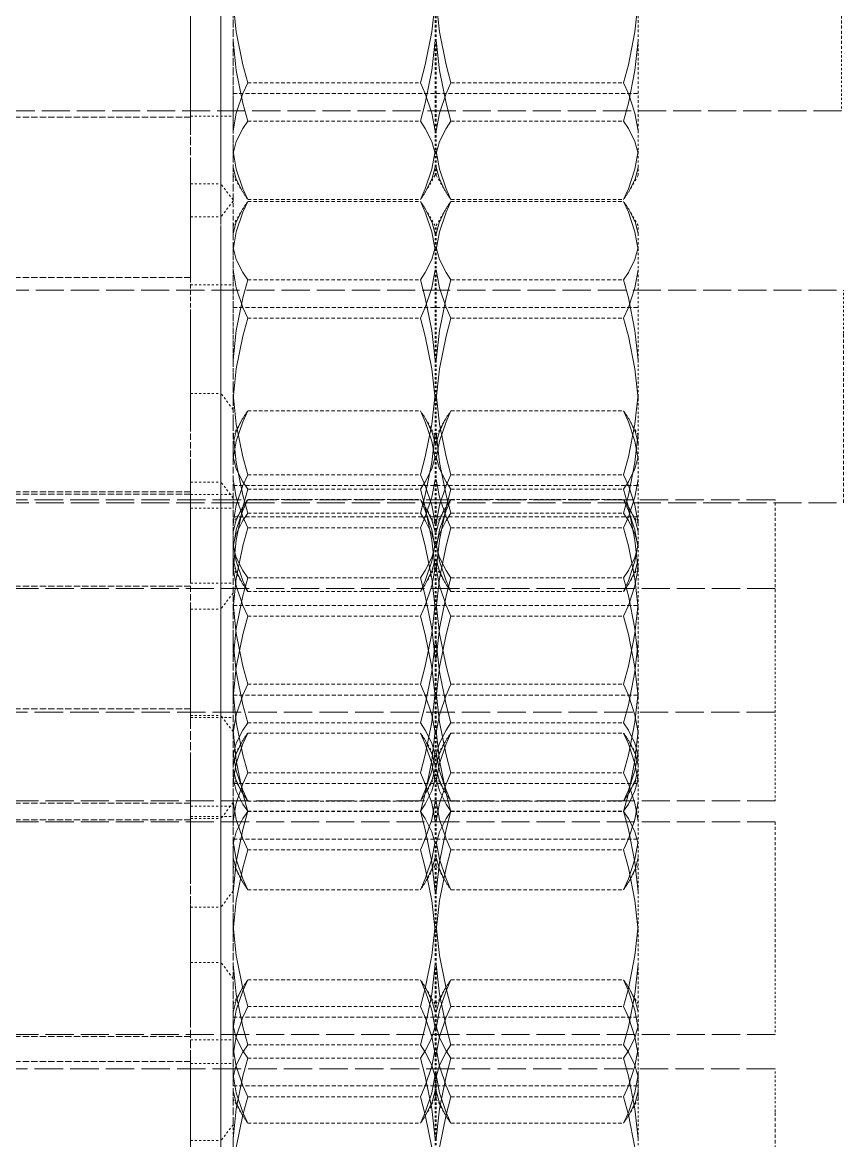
# Model space of a CAD drawing. Header units: millimetres. Extents: x 2711 to 34823, y 3042 to 25750.
# Drawn here: x 14164.4 to 14203.1, y 12679.3 to 12731.9 of the extents above; entities that cross this region are included whole.
import ezdxf

# ---------------------------------------------------------------- set-up
doc = ezdxf.new("R2010")
doc.units = ezdxf.units.MM
doc.linetypes.add('DASHED', pattern=[15, 12, -3])

# ---------------------------------------------------------------- blocks, each defined once
blk = doc.blocks.new('A$C637D7238')
at = {"color": 7, "linetype": 'DASHED', "lineweight": 13, "ltscale": 0.464721}
blk.add_line((213.301, 1132.197), (213.301, 1411.03), dxfattribs=at)
at = {"color": 7, "linetype": 'DASHED', "lineweight": 13, "ltscale": 0.03195}
for p, q in [((214.725, 1366.15), (214.725, 1385.321)), ((213.301, 1365.321), (213.301, 1384.491)), ((214.725, 1365.321), (214.725, 1384.491)), ((214.725, 1322.692), (214.725, 1341.862)), ((213.301, 1321.862), (213.301, 1341.032)), ((214.725, 1321.862), (214.725, 1341.032))]:
    blk.add_line(p, q, dxfattribs=at)
at = {"color": 7, "linetype": 'DASHED', "lineweight": 13, "ltscale": 0.029554}
for p, q in [((215.301, 1366.071), (215.301, 1383.803)), ((215.301, 1322.612), (215.301, 1340.345))]:
    blk.add_line(p, q, dxfattribs=at)
at = {"color": 7, "linetype": 'DASHED', "lineweight": 13, "ltscale": 0.011657}
for p, q in [((243.922, 1380.321), (243.922, 1373.326)), ((240.801, 1345.023), (240.801, 1352.017)), ((240.801, 1336.862), (240.801, 1329.868))]:
    blk.add_line(p, q, dxfattribs=at)
at = {"color": 7, "linetype": 'DASHED', "lineweight": 13, "ltscale": 0.010101}
for p, q in [((215.301, 1369.367), (215.301, 1375.428)), ((224.801, 1369.367), (224.801, 1375.428)), ((224.858, 1369.367), (224.858, 1375.428)), ((234.358, 1369.367), (234.358, 1375.428)), ((224.801, 1341.064), (224.801, 1347.124)), ((224.858, 1341.064), (224.858, 1347.124)), ((234.358, 1341.064), (234.358, 1347.124)), ((215.301, 1325.908), (215.301, 1331.969)), ((224.801, 1325.908), (224.801, 1331.969)), ((224.858, 1325.908), (224.858, 1331.969)), ((234.358, 1325.908), (234.358, 1331.969))]:
    blk.add_line(p, q, dxfattribs=at)
at = {"color": 7, "linetype": 'DASHED', "lineweight": 13, "ltscale": 0.00501}
for p, q in [((243.922, 1373.326), (243.922, 1370.321)), ((240.801, 1342.017), (240.801, 1345.023)), ((240.801, 1329.868), (240.801, 1326.862))]:
    blk.add_line(p, q, dxfattribs=at)
at = {"color": 7, "linetype": 'DASHED', "lineweight": 13, "ltscale": 0.013529}
for p, q in [((215.992, 1371.636), (224.109, 1371.636)), ((225.55, 1371.636), (233.667, 1371.636)), ((215.992, 1369.826), (224.109, 1369.826)), ((225.55, 1369.826), (233.667, 1369.826)), ((215.992, 1366.142), (224.109, 1366.142)), ((215.992, 1366.051), (224.109, 1366.051)), ((225.55, 1366.142), (233.667, 1366.142)), ((225.55, 1366.051), (233.667, 1366.051)), ((215.992, 1362.367), (224.109, 1362.367)), ((225.55, 1362.367), (233.667, 1362.367)), ((215.992, 1360.557), (224.109, 1360.557)), ((225.55, 1360.557), (233.667, 1360.557)), ((215.992, 1356.195), (224.109, 1356.195)), ((225.55, 1356.195), (233.667, 1356.195)), ((215.992, 1353.189), (224.109, 1353.189)), ((225.55, 1353.189), (233.667, 1353.189)), ((215.992, 1352.511), (224.109, 1352.511)), ((225.55, 1352.511), (233.667, 1352.511)), ((215.992, 1352.026), (224.109, 1352.026)), ((225.55, 1352.026), (233.667, 1352.026)), ((215.992, 1351.379), (224.109, 1351.379)), ((225.55, 1351.379), (233.667, 1351.379)), ((215.992, 1350.701), (224.109, 1350.701)), ((225.55, 1350.701), (233.667, 1350.701)), ((215.992, 1348.342), (224.109, 1348.342)), ((225.55, 1348.342), (233.667, 1348.342)), ((215.992, 1347.694), (224.109, 1347.694)), ((225.55, 1347.694), (233.667, 1347.694)), ((215.992, 1346.531), (224.109, 1346.531)), ((225.55, 1346.531), (233.667, 1346.531)), ((215.992, 1343.333), (224.109, 1343.333)), ((225.55, 1343.333), (233.667, 1343.333)), ((215.992, 1341.523), (224.109, 1341.523)), ((225.55, 1341.523), (233.667, 1341.523)), ((215.992, 1341.04), (224.109, 1341.04)), ((225.55, 1341.04), (233.667, 1341.04)), ((215.992, 1339.163), (224.109, 1339.163)), ((225.55, 1339.163), (233.667, 1339.163)), ((215.992, 1337.839), (224.109, 1337.839)), ((225.55, 1337.839), (233.667, 1337.839)), ((215.992, 1337.356), (224.109, 1337.356)), ((215.992, 1337.353), (224.109, 1337.353)), ((225.55, 1337.356), (233.667, 1337.356)), ((225.55, 1337.353), (233.667, 1337.353)), ((215.992, 1335.546), (224.109, 1335.546)), ((225.55, 1335.546), (233.667, 1335.546)), ((215.992, 1333.669), (224.109, 1333.669)), ((225.55, 1333.669), (233.667, 1333.669)), ((215.992, 1329.425), (224.109, 1329.425)), ((225.55, 1329.425), (233.667, 1329.425)), ((215.992, 1328.178), (224.109, 1328.178)), ((225.55, 1328.178), (233.667, 1328.178)), ((215.992, 1326.368), (224.109, 1326.368)), ((225.55, 1326.368), (233.667, 1326.368)), ((215.992, 1325.74), (224.109, 1325.74)), ((225.55, 1325.74), (233.667, 1325.74)), ((215.992, 1323.93), (224.109, 1323.93)), ((225.55, 1323.93), (233.667, 1323.93)), ((215.992, 1322.684), (224.109, 1322.684)), ((225.55, 1322.684), (233.667, 1322.684))]:
    blk.add_line(p, q, dxfattribs=at)
at = {"color": 7, "linetype": 'DASHED', "lineweight": 13, "ltscale": 0.015833}
for p, q in [((215.301, 1371.133), (224.801, 1371.133)), ((224.858, 1371.133), (234.358, 1371.133)), ((215.301, 1361.061), (224.801, 1361.061)), ((224.858, 1361.061), (234.358, 1361.061)), ((215.301, 1352.685), (224.801, 1352.685)), ((224.858, 1352.685), (234.358, 1352.685)), ((215.301, 1351.205), (224.801, 1351.205)), ((224.858, 1351.205), (234.358, 1351.205)), ((215.301, 1347.035), (224.801, 1347.035)), ((224.858, 1347.035), (234.358, 1347.035)), ((215.301, 1342.829), (224.801, 1342.829)), ((224.858, 1342.829), (234.358, 1342.829)), ((215.301, 1338.659), (224.801, 1338.659)), ((224.858, 1338.659), (234.358, 1338.659)), ((215.301, 1336.05), (224.801, 1336.05)), ((224.858, 1336.05), (234.358, 1336.05)), ((215.301, 1327.674), (224.801, 1327.674)), ((224.858, 1327.674), (234.358, 1327.674)), ((215.301, 1324.434), (224.801, 1324.434)), ((224.858, 1324.434), (234.358, 1324.434))]:
    blk.add_line(p, q, dxfattribs=at)
at = {"color": 7, "linetype": 'DASHED', "lineweight": 13, "ltscale": 0.11}
for p, q in [((243.922, 1370.321), (177.923, 1370.321)), ((240.801, 1347.847), (174.801, 1347.847)), ((240.801, 1337.847), (174.801, 1337.847)), ((240.801, 1336.862), (174.801, 1336.862)), ((240.801, 1326.862), (174.801, 1326.862))]:
    blk.add_line(p, q, dxfattribs=at)
at = {"color": 7, "linetype": 'DASHED', "lineweight": 13, "ltscale": 0.025}
for p, q in [((213.301, 1370.023), (198.301, 1370.023)), ((213.301, 1362.475), (198.301, 1362.475)), ((213.301, 1352.386), (198.301, 1352.386)), ((213.301, 1352.275), (198.301, 1352.275)), ((213.301, 1347.947), (198.301, 1347.947)), ((213.301, 1342.186), (198.301, 1342.186)), ((213.301, 1337.747), (198.301, 1337.747)), ((213.301, 1336.962), (198.301, 1336.962)), ((213.301, 1326.762), (198.301, 1326.762)), ((213.301, 1325.583), (198.301, 1325.583))]:
    blk.add_line(p, q, dxfattribs=at)
at = {"color": 7, "linetype": 'DASHED', "lineweight": 13, "ltscale": 0.003333}
for p, q in [((213.301, 1370.071), (215.301, 1370.071)), ((213.301, 1362.123), (215.301, 1362.123)), ((213.301, 1352.267), (215.301, 1352.267)), ((213.301, 1351.623), (215.301, 1351.623)), ((213.301, 1348.097), (215.301, 1348.097)), ((213.301, 1341.767), (215.301, 1341.767)), ((213.301, 1337.597), (215.301, 1337.597)), ((213.301, 1337.112), (215.301, 1337.112)), ((213.301, 1326.612), (215.301, 1326.612)), ((213.301, 1325.496), (215.301, 1325.496))]:
    blk.add_line(p, q, dxfattribs=at)
at = {"color": 7, "linetype": 'DASHED', "lineweight": 13, "ltscale": 0.001592}
for p, q in [((215.301, 1369.367), (215.301, 1368.412)), ((224.801, 1369.367), (224.801, 1368.412)), ((224.858, 1369.367), (224.858, 1368.412)), ((234.358, 1369.367), (234.358, 1368.412)), ((224.801, 1341.064), (224.801, 1340.108)), ((224.858, 1341.064), (224.858, 1340.108)), ((234.358, 1341.064), (234.358, 1340.108)), ((215.301, 1325.908), (215.301, 1324.953)), ((224.801, 1325.908), (224.801, 1324.953)), ((224.858, 1325.908), (224.858, 1324.953)), ((234.358, 1325.908), (234.358, 1324.953))]:
    blk.add_line(p, q, dxfattribs=at)
at = {"color": 7, "linetype": 'DASHED', "lineweight": 13, "ltscale": 0.001886}
for p, q in [((215.301, 1367.28), (215.301, 1368.412)), ((224.801, 1367.28), (224.801, 1368.412)), ((224.858, 1367.28), (224.858, 1368.412)), ((234.358, 1367.28), (234.358, 1368.412)), ((215.301, 1323.822), (215.301, 1324.953)), ((224.801, 1323.822), (224.801, 1324.953)), ((224.858, 1323.822), (224.858, 1324.953)), ((234.358, 1323.822), (234.358, 1324.953))]:
    blk.add_line(p, q, dxfattribs=at)
at = {"color": 7, "linetype": 'DASHED', "lineweight": 13, "ltscale": 0.001316}
for p, q in [((215.301, 1367.28), (215.696, 1366.596)), ((224.801, 1367.28), (224.406, 1366.596)), ((224.858, 1367.28), (225.253, 1366.596)), ((234.358, 1367.28), (233.964, 1366.596)), ((215.301, 1364.913), (215.696, 1365.597)), ((224.801, 1364.913), (224.406, 1365.597)), ((224.858, 1364.913), (225.253, 1365.597)), ((234.358, 1364.913), (233.964, 1365.597)), ((215.301, 1355.057), (215.696, 1355.741)), ((224.801, 1355.057), (224.406, 1355.741)), ((224.858, 1355.057), (225.253, 1355.741)), ((234.358, 1355.057), (233.964, 1355.741)), ((215.301, 1350.887), (215.696, 1351.571)), ((224.801, 1350.887), (224.406, 1351.571)), ((224.858, 1350.887), (225.253, 1351.571)), ((234.358, 1350.887), (233.964, 1351.571)), ((215.301, 1348.833), (215.696, 1348.149)), ((224.801, 1348.833), (224.406, 1348.149)), ((224.858, 1348.833), (225.253, 1348.149)), ((234.358, 1348.833), (233.964, 1348.149)), ((215.301, 1339.902), (215.696, 1340.586)), ((224.801, 1339.902), (224.406, 1340.586)), ((224.858, 1339.902), (225.253, 1340.586)), ((234.358, 1339.902), (233.964, 1340.586)), ((215.301, 1338.977), (215.696, 1338.293)), ((224.801, 1338.977), (224.406, 1338.293)), ((224.858, 1338.977), (225.253, 1338.293)), ((234.358, 1338.977), (233.964, 1338.293)), ((215.301, 1334.807), (215.696, 1334.123)), ((224.801, 1334.807), (224.406, 1334.123)), ((224.858, 1334.807), (225.253, 1334.123)), ((234.358, 1334.807), (233.964, 1334.123)), ((215.301, 1328.286), (215.696, 1328.97)), ((224.801, 1328.286), (224.406, 1328.97)), ((224.858, 1328.286), (225.253, 1328.97)), ((234.358, 1328.286), (233.964, 1328.97)), ((215.301, 1323.822), (215.696, 1323.138)), ((224.801, 1323.822), (224.406, 1323.138)), ((224.858, 1323.822), (225.253, 1323.138)), ((234.358, 1323.822), (233.964, 1323.138))]:
    blk.add_line(p, q, dxfattribs=at)
at = {"color": 7, "linetype": 'DASHED', "lineweight": 13, "ltscale": 0.002374}
for p, q in [((213.301, 1366.873), (214.725, 1366.873)), ((213.301, 1365.321), (214.725, 1365.321)), ((213.301, 1357.017), (214.725, 1357.017)), ((213.301, 1352.847), (214.725, 1352.847)), ((213.301, 1346.873), (214.725, 1346.873)), ((213.301, 1341.862), (214.725, 1341.862)), ((213.301, 1337.017), (214.725, 1337.017)), ((213.301, 1332.847), (214.725, 1332.847)), ((213.301, 1330.246), (214.725, 1330.246)), ((213.301, 1321.862), (214.725, 1321.862))]:
    blk.add_line(p, q, dxfattribs=at)
at = {"color": 7, "linetype": 'DASHED', "lineweight": 13, "ltscale": 0.030065}
for p, q in [((214.725, 1348.834), (214.725, 1366.873)), ((214.725, 1346.873), (214.725, 1364.912)), ((214.725, 1334.808), (214.725, 1352.847)), ((214.725, 1332.847), (214.725, 1350.886)), ((214.725, 1312.207), (214.725, 1330.246)), ((214.725, 1310.246), (214.725, 1328.285))]:
    blk.add_line(p, q, dxfattribs=at)
at = {"color": 7, "linetype": 'DASHED', "lineweight": 13, "ltscale": 0.001576}
for p, q in [((215.301, 1366.123), (214.725, 1366.873)), ((215.301, 1366.071), (214.725, 1365.321)), ((215.301, 1356.267), (214.725, 1357.017)), ((215.301, 1352.097), (214.725, 1352.847)), ((215.301, 1347.623), (214.725, 1346.873)), ((215.301, 1341.112), (214.725, 1341.862)), ((215.301, 1337.767), (214.725, 1337.017)), ((215.301, 1333.597), (214.725, 1332.847)), ((215.301, 1329.496), (214.725, 1330.246))]:
    blk.add_line(p, q, dxfattribs=at)
at = {"color": 7, "linetype": 'DASHED', "lineweight": 13, "ltscale": 0.017611}
blk.add_line((215.301, 1355.505), (215.301, 1366.071), dxfattribs=at)
at = {"color": 7, "linetype": 'DASHED', "lineweight": 13, "ltscale": 0.016544}
blk.add_line((213.301, 1355.394), (213.301, 1365.321), dxfattribs=at)
at = {"color": 7, "linetype": 'DASHED', "lineweight": 13, "ltscale": 0.000639343}
for p, q in [((215.301, 1364.529), (215.301, 1364.913)), ((224.801, 1364.529), (224.801, 1364.913)), ((224.858, 1364.529), (224.858, 1364.913)), ((234.358, 1364.529), (234.358, 1364.913)), ((215.301, 1354.674), (215.301, 1355.057)), ((224.801, 1354.674), (224.801, 1355.057)), ((224.858, 1354.674), (224.858, 1355.057)), ((234.358, 1354.674), (234.358, 1355.057)), ((215.301, 1339.519), (215.301, 1339.902)), ((224.801, 1339.519), (224.801, 1339.902)), ((224.858, 1339.519), (224.858, 1339.902)), ((234.358, 1339.519), (234.358, 1339.902))]:
    blk.add_line(p, q, dxfattribs=at)
at = {"color": 7, "linetype": 'DASHED', "lineweight": 13, "ltscale": 0.001068}
for p, q in [((215.301, 1364.529), (215.301, 1363.889)), ((224.801, 1364.529), (224.801, 1363.889)), ((224.858, 1364.529), (224.858, 1363.889)), ((234.358, 1364.529), (234.358, 1363.889)), ((215.301, 1354.674), (215.301, 1354.033)), ((224.801, 1354.674), (224.801, 1354.033)), ((224.858, 1354.674), (224.858, 1354.033)), ((234.358, 1354.674), (234.358, 1354.033)), ((215.301, 1339.519), (215.301, 1338.878)), ((224.801, 1339.519), (224.801, 1338.878)), ((224.858, 1339.519), (224.858, 1338.878)), ((234.358, 1339.519), (234.358, 1338.878))]:
    blk.add_line(p, q, dxfattribs=at)
at = {"color": 7, "linetype": 'DASHED', "lineweight": 13, "ltscale": 0.008855}
for p, q in [((215.301, 1358.576), (215.301, 1363.889)), ((224.801, 1358.576), (224.801, 1363.889)), ((224.858, 1358.576), (224.858, 1363.889)), ((234.358, 1358.576), (234.358, 1363.889)), ((215.301, 1348.72), (215.301, 1354.033)), ((224.801, 1348.72), (224.801, 1354.033)), ((224.858, 1348.72), (224.858, 1354.033)), ((234.358, 1348.72), (234.358, 1354.033)), ((215.301, 1333.565), (215.301, 1338.878)), ((224.801, 1333.565), (224.801, 1338.878)), ((224.858, 1333.565), (224.858, 1338.878)), ((234.358, 1333.565), (234.358, 1338.878))]:
    blk.add_line(p, q, dxfattribs=at)
at = {"color": 7, "linetype": 'DASHED', "lineweight": 13, "ltscale": 0.11017}
for p, q in [((177.923, 1361.873), (244.025, 1361.873)), ((177.923, 1351.873), (244.025, 1351.873))]:
    blk.add_line(p, q, dxfattribs=at)
at = {"color": 7, "linetype": 'DASHED', "lineweight": 13, "ltscale": 0.003377}
for p, q in [((244.025, 1359.847), (244.025, 1361.873)), ((240.801, 1323.22), (240.801, 1325.246))]:
    blk.add_line(p, q, dxfattribs=at)
at = {"color": 7, "linetype": 'DASHED', "lineweight": 13, "ltscale": 0.01329}
for p, q in [((244.025, 1351.873), (244.025, 1359.847)), ((240.801, 1315.246), (240.801, 1323.22))]:
    blk.add_line(p, q, dxfattribs=at)
at = {"color": 7, "linetype": 'DASHED', "lineweight": 13, "ltscale": 0.00266}
for p, q in [((215.301, 1358.576), (215.301, 1356.98)), ((224.801, 1358.576), (224.801, 1356.98)), ((224.858, 1358.576), (224.858, 1356.98)), ((234.358, 1358.576), (234.358, 1356.98)), ((215.301, 1348.72), (215.301, 1347.124)), ((224.801, 1348.72), (224.801, 1347.124)), ((224.858, 1348.72), (224.858, 1347.124)), ((234.358, 1348.72), (234.358, 1347.124)), ((215.301, 1333.565), (215.301, 1331.969)), ((224.801, 1333.565), (224.801, 1331.969)), ((224.858, 1333.565), (224.858, 1331.969)), ((234.358, 1333.565), (234.358, 1331.969)), ((215.301, 1321.949), (215.301, 1320.353)), ((224.801, 1321.949), (224.801, 1320.353)), ((224.858, 1321.949), (224.858, 1320.353)), ((234.358, 1321.949), (234.358, 1320.353))]:
    blk.add_line(p, q, dxfattribs=at)
at = {"color": 7, "linetype": 'DASHED', "lineweight": 13, "ltscale": 0.001383}
for p, q in [((213.301, 1356.188), (213.301, 1357.017)), ((213.301, 1341.032), (213.301, 1341.862))]:
    blk.add_line(p, q, dxfattribs=at)
at = {"color": 7, "linetype": 'DASHED', "lineweight": 13, "ltscale": 0.031951}
for p, q in [((214.725, 1337.847), (214.725, 1357.017)), ((214.725, 1337.017), (214.725, 1356.188))]:
    blk.add_line(p, q, dxfattribs=at)
at = {"color": 7, "linetype": 'DASHED', "lineweight": 13, "ltscale": 0.001188}
blk.add_line((215.301, 1356.267), (215.301, 1356.98), dxfattribs=at)
at = {"color": 7, "linetype": 'DASHED', "lineweight": 13, "ltscale": 0.003204}
for p, q in [((224.801, 1355.057), (224.801, 1356.98)), ((224.858, 1355.057), (224.858, 1356.98)), ((234.358, 1355.057), (234.358, 1356.98))]:
    blk.add_line(p, q, dxfattribs=at)
at = {"color": 7, "linetype": 'DASHED', "lineweight": 13, "ltscale": 0.024785}
blk.add_line((213.301, 1341.317), (213.301, 1356.188), dxfattribs=at)
at = {"color": 7, "linetype": 'DASHED', "lineweight": 13, "ltscale": 0.001279}
for p, q in [((215.301, 1355.5), (215.301, 1356.267)), ((215.301, 1340.345), (215.301, 1341.112))]:
    blk.add_line(p, q, dxfattribs=at)
at = {"color": 7, "linetype": 'DASHED', "lineweight": 13, "ltscale": 0.025229}
blk.add_line((215.301, 1340.363), (215.301, 1355.5), dxfattribs=at)
at = {"color": 7, "linetype": 'DASHED', "lineweight": 13, "ltscale": 0.111667}
for p, q in [((240.801, 1352.017), (173.801, 1352.017)), ((240.801, 1342.017), (173.801, 1342.017)), ((240.801, 1325.246), (173.801, 1325.246))]:
    blk.add_line(p, q, dxfattribs=at)
at = {"color": 7, "linetype": 'DASHED', "lineweight": 13, "ltscale": 0.01002}
blk.add_line((215.301, 1341.112), (215.301, 1347.124), dxfattribs=at)
at = {"color": 7, "linetype": 'DASHED', "lineweight": 13, "ltscale": 0.007101}
blk.add_line((240.801, 1342.108), (240.801, 1337.847), dxfattribs=at)
at = {"color": 7, "linetype": 'DASHED', "lineweight": 13, "ltscale": 0.000343704}
for p, q in [((224.801, 1339.902), (224.801, 1340.108)), ((224.858, 1339.902), (224.858, 1340.108)), ((234.358, 1339.902), (234.358, 1340.108))]:
    blk.add_line(p, q, dxfattribs=at)
at = {"color": 7, "linetype": 'DASHED', "lineweight": 13, "ltscale": 0.005132}
for p, q in [((224.801, 1321.949), (224.801, 1325.028)), ((224.858, 1321.949), (224.858, 1325.028)), ((234.358, 1321.949), (234.358, 1325.028))]:
    blk.add_line(p, q, dxfattribs=at)
at = {"color": 7, "linetype": 'DASHED', "lineweight": 13, "ltscale": 0.001575}
blk.add_line((215.301, 1322.612), (214.725, 1321.862), dxfattribs=at)
at = {"color": 7, "linetype": 'DASHED', "lineweight": 13, "ltscale": 0.009153}
blk.add_line((215.301, 1317.12), (215.301, 1322.612), dxfattribs=at)
at = {"color": 7, "linetype": 'DASHED', "lineweight": 13, "ltscale": 0.001105}
blk.add_line((215.301, 1321.949), (215.301, 1322.612), dxfattribs=at)
at = {"color": 7, "linetype": 'DASHED', "lineweight": 13}
for points in [[(215.301, 1375.428), (215.451, 1374.025), (215.763, 1372.485), (215.992, 1371.636)], [(224.801, 1375.428), (224.65, 1374.025), (224.338, 1372.485), (224.109, 1371.636)], [(224.858, 1375.428), (225.009, 1374.025), (225.321, 1372.485), (225.55, 1371.636)], [(234.358, 1375.428), (234.208, 1374.025), (233.896, 1372.485), (233.667, 1371.636)], [(215.301, 1373.618), (215.451, 1372.215), (215.763, 1370.675), (215.992, 1369.826)], [(224.801, 1373.618), (224.65, 1372.215), (224.338, 1370.675), (224.109, 1369.826)], [(224.858, 1373.618), (225.009, 1372.215), (225.321, 1370.675), (225.55, 1369.826)], [(234.358, 1373.618), (234.208, 1372.215), (233.896, 1370.675), (233.667, 1369.826)], [(215.301, 1369.367), (215.451, 1370.207), (215.763, 1371.129), (215.992, 1371.636)], [(224.801, 1369.367), (224.65, 1370.207), (224.338, 1371.129), (224.109, 1371.636)], [(224.858, 1369.367), (225.009, 1370.207), (225.321, 1371.129), (225.55, 1371.636)], [(234.358, 1369.367), (234.208, 1370.207), (233.896, 1371.129), (233.667, 1371.636)], [(215.301, 1368.305), (215.451, 1368.868), (215.763, 1369.486), (215.992, 1369.826)], [(224.801, 1368.305), (224.65, 1368.868), (224.338, 1369.486), (224.109, 1369.826)], [(224.858, 1368.305), (225.009, 1368.868), (225.321, 1369.486), (225.55, 1369.826)], [(234.358, 1368.305), (234.208, 1368.868), (233.896, 1369.486), (233.667, 1369.826)], [(215.301, 1368.412), (215.451, 1367.572), (215.763, 1366.65), (215.992, 1366.142)], [(224.801, 1368.412), (224.65, 1367.572), (224.338, 1366.65), (224.109, 1366.142)], [(224.858, 1368.412), (225.009, 1367.572), (225.321, 1366.65), (225.55, 1366.142)], [(234.358, 1368.412), (234.208, 1367.572), (233.896, 1366.65), (233.667, 1366.142)], [(215.301, 1367.664), (215.432, 1367.152), (215.696, 1366.596)], [(224.801, 1367.664), (224.669, 1367.152), (224.406, 1366.596)], [(224.858, 1367.664), (224.99, 1367.152), (225.253, 1366.596)], [(234.358, 1367.664), (234.227, 1367.152), (233.964, 1366.596)], [(215.301, 1363.782), (215.451, 1364.621), (215.763, 1365.543), (215.992, 1366.051)], [(224.801, 1363.782), (224.65, 1364.621), (224.338, 1365.543), (224.109, 1366.051)], [(224.858, 1363.782), (225.009, 1364.621), (225.321, 1365.543), (225.55, 1366.051)], [(234.358, 1363.782), (234.208, 1364.621), (233.896, 1365.543), (233.667, 1366.051)], [(215.301, 1364.529), (215.432, 1365.042), (215.696, 1365.597)], [(224.801, 1364.529), (224.669, 1365.042), (224.406, 1365.597)], [(224.858, 1364.529), (224.99, 1365.042), (225.253, 1365.597)], [(234.358, 1364.529), (234.227, 1365.042), (233.964, 1365.597)], [(215.301, 1363.889), (215.451, 1363.326), (215.763, 1362.708), (215.992, 1362.367)], [(224.801, 1363.889), (224.65, 1363.326), (224.338, 1362.708), (224.109, 1362.367)], [(224.858, 1363.889), (225.009, 1363.326), (225.321, 1362.708), (225.55, 1362.367)], [(234.358, 1363.889), (234.208, 1363.326), (233.896, 1362.708), (233.667, 1362.367)], [(215.301, 1362.827), (215.451, 1361.987), (215.763, 1361.065), (215.992, 1360.557)], [(224.801, 1362.827), (224.65, 1361.987), (224.338, 1361.065), (224.109, 1360.557)], [(224.858, 1362.827), (225.009, 1361.987), (225.321, 1361.065), (225.55, 1360.557)], [(234.358, 1362.827), (234.208, 1361.987), (233.896, 1361.065), (233.667, 1360.557)], [(215.301, 1358.576), (215.451, 1359.978), (215.763, 1361.518), (215.992, 1362.367)], [(224.801, 1358.576), (224.65, 1359.978), (224.338, 1361.518), (224.109, 1362.367)], [(224.858, 1358.576), (225.009, 1359.978), (225.321, 1361.518), (225.55, 1362.367)], [(234.358, 1358.576), (234.208, 1359.978), (233.896, 1361.518), (233.667, 1362.367)], [(215.301, 1356.766), (215.451, 1358.168), (215.763, 1359.708), (215.992, 1360.557)], [(224.801, 1356.766), (224.65, 1358.168), (224.338, 1359.708), (224.109, 1360.557)], [(224.858, 1356.766), (225.009, 1358.168), (225.321, 1359.708), (225.55, 1360.557)], [(234.358, 1356.766), (234.208, 1358.168), (233.896, 1359.708), (233.667, 1360.557)], [(215.301, 1356.98), (215.451, 1355.578), (215.763, 1354.037), (215.992, 1353.189)], [(224.801, 1356.98), (224.65, 1355.578), (224.338, 1354.037), (224.109, 1353.189)], [(224.858, 1356.98), (225.009, 1355.578), (225.321, 1354.037), (225.55, 1353.189)], [(234.358, 1356.98), (234.208, 1355.578), (233.896, 1354.037), (233.667, 1353.189)], [(215.301, 1353.926), (215.451, 1354.766), (215.763, 1355.687), (215.992, 1356.195)], [(224.801, 1353.926), (224.65, 1354.766), (224.338, 1355.687), (224.109, 1356.195)], [(224.858, 1353.926), (225.009, 1354.766), (225.321, 1355.687), (225.55, 1356.195)], [(234.358, 1353.926), (234.208, 1354.766), (233.896, 1355.687), (233.667, 1356.195)], [(215.301, 1354.674), (215.432, 1355.186), (215.696, 1355.741)], [(224.801, 1354.674), (224.669, 1355.186), (224.406, 1355.741)], [(224.858, 1354.674), (224.99, 1355.186), (225.253, 1355.741)], [(234.358, 1354.674), (234.227, 1355.186), (233.964, 1355.741)], [(215.301, 1355.17), (215.451, 1353.767), (215.763, 1352.227), (215.992, 1351.379)], [(224.801, 1355.17), (224.65, 1353.767), (224.338, 1352.227), (224.109, 1351.379)], [(224.858, 1355.17), (225.009, 1353.767), (225.321, 1352.227), (225.55, 1351.379)], [(234.358, 1355.17), (234.208, 1353.767), (233.896, 1352.227), (233.667, 1351.379)], [(215.301, 1354.033), (215.451, 1353.47), (215.763, 1352.852), (215.992, 1352.511)], [(224.801, 1354.033), (224.65, 1353.47), (224.338, 1352.852), (224.109, 1352.511)], [(224.858, 1354.033), (225.009, 1353.47), (225.321, 1352.852), (225.55, 1352.511)], [(234.358, 1354.033), (234.208, 1353.47), (233.896, 1352.852), (233.667, 1352.511)], [(215.301, 1350.919), (215.451, 1351.759), (215.763, 1352.681), (215.992, 1353.189)], [(215.301, 1352.971), (215.451, 1352.131), (215.763, 1351.209), (215.992, 1350.701)], [(224.801, 1350.919), (224.65, 1351.759), (224.338, 1352.681), (224.109, 1353.189)], [(224.801, 1352.971), (224.65, 1352.131), (224.338, 1351.209), (224.109, 1350.701)], [(224.858, 1350.919), (225.009, 1351.759), (225.321, 1352.681), (225.55, 1353.189)], [(224.858, 1352.971), (225.009, 1352.131), (225.321, 1351.209), (225.55, 1350.701)], [(234.358, 1350.919), (234.208, 1351.759), (233.896, 1352.681), (233.667, 1353.189)], [(234.358, 1352.971), (234.208, 1352.131), (233.896, 1351.209), (233.667, 1350.701)], [(215.301, 1348.72), (215.451, 1350.122), (215.763, 1351.663), (215.992, 1352.511)], [(224.801, 1348.72), (224.65, 1350.122), (224.338, 1351.663), (224.109, 1352.511)], [(224.858, 1348.72), (225.009, 1350.122), (225.321, 1351.663), (225.55, 1352.511)], [(234.358, 1348.72), (234.208, 1350.122), (233.896, 1351.663), (233.667, 1352.511)], [(215.301, 1349.756), (215.451, 1350.596), (215.763, 1351.517), (215.992, 1352.026)], [(224.801, 1349.756), (224.65, 1350.596), (224.338, 1351.517), (224.109, 1352.026)], [(224.858, 1349.756), (225.009, 1350.596), (225.321, 1351.517), (225.55, 1352.026)], [(234.358, 1349.756), (234.208, 1350.596), (233.896, 1351.517), (233.667, 1352.026)], [(215.301, 1350.504), (215.432, 1351.016), (215.696, 1351.571)], [(215.301, 1349.857), (215.451, 1350.42), (215.763, 1351.038), (215.992, 1351.379)], [(224.801, 1349.857), (224.65, 1350.42), (224.338, 1351.038), (224.109, 1351.379)], [(224.801, 1350.504), (224.669, 1351.016), (224.406, 1351.571)], [(224.858, 1350.504), (224.99, 1351.016), (225.253, 1351.571)], [(224.858, 1349.857), (225.009, 1350.42), (225.321, 1351.038), (225.55, 1351.379)], [(234.358, 1349.857), (234.208, 1350.42), (233.896, 1351.038), (233.667, 1351.379)], [(234.358, 1350.504), (234.227, 1351.016), (233.964, 1351.571)], [(215.301, 1346.91), (215.451, 1348.312), (215.763, 1349.853), (215.992, 1350.701)], [(224.801, 1346.91), (224.65, 1348.312), (224.338, 1349.853), (224.109, 1350.701)], [(224.858, 1346.91), (225.009, 1348.312), (225.321, 1349.853), (225.55, 1350.701)], [(234.358, 1346.91), (234.208, 1348.312), (233.896, 1349.853), (233.667, 1350.701)], [(215.301, 1349.964), (215.451, 1349.125), (215.763, 1348.203), (215.992, 1347.694)], [(215.301, 1349.863), (215.451, 1349.3), (215.763, 1348.682), (215.992, 1348.342)], [(224.801, 1349.964), (224.65, 1349.125), (224.338, 1348.203), (224.109, 1347.694)], [(224.801, 1349.863), (224.65, 1349.3), (224.338, 1348.682), (224.109, 1348.342)], [(224.858, 1349.964), (225.009, 1349.125), (225.321, 1348.203), (225.55, 1347.694)], [(224.858, 1349.863), (225.009, 1349.3), (225.321, 1348.682), (225.55, 1348.342)], [(234.358, 1349.964), (234.208, 1349.125), (233.896, 1348.203), (233.667, 1347.694)], [(234.358, 1349.863), (234.208, 1349.3), (233.896, 1348.682), (233.667, 1348.342)], [(215.301, 1349.216), (215.432, 1348.704), (215.696, 1348.149)], [(224.801, 1349.216), (224.669, 1348.704), (224.406, 1348.149)], [(224.858, 1349.216), (224.99, 1348.704), (225.253, 1348.149)], [(234.358, 1349.216), (234.227, 1348.704), (233.964, 1348.149)], [(215.301, 1348.801), (215.451, 1347.961), (215.763, 1347.039), (215.992, 1346.531)], [(224.801, 1348.801), (224.65, 1347.961), (224.338, 1347.039), (224.109, 1346.531)], [(224.858, 1348.801), (225.009, 1347.961), (225.321, 1347.039), (225.55, 1346.531)], [(234.358, 1348.801), (234.208, 1347.961), (233.896, 1347.039), (233.667, 1346.531)], [(215.301, 1344.55), (215.451, 1345.953), (215.763, 1347.493), (215.992, 1348.342)], [(224.801, 1344.55), (224.65, 1345.953), (224.338, 1347.493), (224.109, 1348.342)], [(224.858, 1344.55), (225.009, 1345.953), (225.321, 1347.493), (225.55, 1348.342)], [(234.358, 1344.55), (234.208, 1345.953), (233.896, 1347.493), (233.667, 1348.342)], [(215.301, 1347.124), (215.451, 1345.722), (215.763, 1344.182), (215.992, 1343.333)], [(224.801, 1347.124), (224.65, 1345.722), (224.338, 1344.182), (224.109, 1343.333)], [(224.858, 1347.124), (225.009, 1345.722), (225.321, 1344.182), (225.55, 1343.333)], [(234.358, 1347.124), (234.208, 1345.722), (233.896, 1344.182), (233.667, 1343.333)], [(215.301, 1342.74), (215.451, 1344.142), (215.763, 1345.683), (215.992, 1346.531)], [(224.801, 1342.74), (224.65, 1344.142), (224.338, 1345.683), (224.109, 1346.531)], [(224.858, 1342.74), (225.009, 1344.142), (225.321, 1345.683), (225.55, 1346.531)], [(234.358, 1342.74), (234.208, 1344.142), (233.896, 1345.683), (233.667, 1346.531)], [(215.301, 1345.314), (215.451, 1343.912), (215.763, 1342.372), (215.992, 1341.523)], [(224.801, 1345.314), (224.65, 1343.912), (224.338, 1342.372), (224.109, 1341.523)], [(224.858, 1345.314), (225.009, 1343.912), (225.321, 1342.372), (225.55, 1341.523)], [(234.358, 1345.314), (234.208, 1343.912), (233.896, 1342.372), (233.667, 1341.523)], [(215.301, 1341.064), (215.451, 1341.903), (215.763, 1342.825), (215.992, 1343.333)], [(224.801, 1341.064), (224.65, 1341.903), (224.338, 1342.825), (224.109, 1343.333)], [(224.858, 1341.064), (225.009, 1341.903), (225.321, 1342.825), (225.55, 1343.333)], [(234.358, 1341.064), (234.208, 1341.903), (233.896, 1342.825), (233.667, 1343.333)], [(215.301, 1342.954), (215.451, 1341.552), (215.763, 1340.012), (215.992, 1339.163)], [(224.801, 1342.954), (224.65, 1341.552), (224.338, 1340.012), (224.109, 1339.163)], [(224.858, 1342.954), (225.009, 1341.552), (225.321, 1340.012), (225.55, 1339.163)], [(234.358, 1342.954), (234.208, 1341.552), (233.896, 1340.012), (233.667, 1339.163)], [(215.301, 1340.001), (215.451, 1340.564), (215.763, 1341.182), (215.992, 1341.523)], [(224.801, 1340.001), (224.65, 1340.564), (224.338, 1341.182), (224.109, 1341.523)], [(224.858, 1340.001), (225.009, 1340.564), (225.321, 1341.182), (225.55, 1341.523)], [(234.358, 1340.001), (234.208, 1340.564), (233.896, 1341.182), (233.667, 1341.523)], [(215.301, 1341.144), (215.451, 1339.742), (215.763, 1338.202), (215.992, 1337.353)], [(215.301, 1338.771), (215.451, 1339.61), (215.763, 1340.532), (215.992, 1341.04)], [(224.801, 1341.144), (224.65, 1339.742), (224.338, 1338.202), (224.109, 1337.353)], [(224.801, 1338.771), (224.65, 1339.61), (224.338, 1340.532), (224.109, 1341.04)], [(224.858, 1341.144), (225.009, 1339.742), (225.321, 1338.202), (225.55, 1337.353)], [(224.858, 1338.771), (225.009, 1339.61), (225.321, 1340.532), (225.55, 1341.04)], [(234.358, 1341.144), (234.208, 1339.742), (233.896, 1338.202), (233.667, 1337.353)], [(234.358, 1338.771), (234.208, 1339.61), (233.896, 1340.532), (233.667, 1341.04)], [(215.301, 1339.519), (215.432, 1340.031), (215.696, 1340.586)], [(215.301, 1340.108), (215.451, 1339.269), (215.763, 1338.347), (215.992, 1337.839)], [(224.801, 1340.108), (224.65, 1339.269), (224.338, 1338.347), (224.109, 1337.839)], [(224.801, 1339.519), (224.669, 1340.031), (224.406, 1340.586)], [(224.858, 1339.519), (224.99, 1340.031), (225.253, 1340.586)], [(224.858, 1340.108), (225.009, 1339.269), (225.321, 1338.347), (225.55, 1337.839)], [(234.358, 1340.108), (234.208, 1339.269), (233.896, 1338.347), (233.667, 1337.839)], [(234.358, 1339.519), (234.227, 1340.031), (233.964, 1340.586)], [(215.301, 1339.361), (215.432, 1338.848), (215.696, 1338.293)], [(215.301, 1336.894), (215.451, 1337.733), (215.763, 1338.655), (215.992, 1339.163)], [(224.801, 1336.894), (224.65, 1337.733), (224.338, 1338.655), (224.109, 1339.163)], [(224.801, 1339.361), (224.669, 1338.848), (224.406, 1338.293)], [(224.858, 1339.361), (224.99, 1338.848), (225.253, 1338.293)], [(224.858, 1336.894), (225.009, 1337.733), (225.321, 1338.655), (225.55, 1339.163)], [(234.358, 1336.894), (234.208, 1337.733), (233.896, 1338.655), (233.667, 1339.163)], [(234.358, 1339.361), (234.227, 1338.848), (233.964, 1338.293)], [(215.301, 1338.878), (215.451, 1338.315), (215.763, 1337.697), (215.992, 1337.356)], [(224.801, 1338.878), (224.65, 1338.315), (224.338, 1337.697), (224.109, 1337.356)], [(224.858, 1338.878), (225.009, 1338.315), (225.321, 1337.697), (225.55, 1337.356)], [(234.358, 1338.878), (234.208, 1338.315), (233.896, 1337.697), (233.667, 1337.356)], [(215.301, 1337.816), (215.451, 1336.976), (215.763, 1336.054), (215.992, 1335.546)], [(224.801, 1337.816), (224.65, 1336.976), (224.338, 1336.054), (224.109, 1335.546)], [(224.858, 1337.816), (225.009, 1336.976), (225.321, 1336.054), (225.55, 1335.546)], [(234.358, 1337.816), (234.208, 1336.976), (233.896, 1336.054), (233.667, 1335.546)], [(215.301, 1333.565), (215.451, 1334.967), (215.763, 1336.507), (215.992, 1337.356)], [(215.301, 1335.831), (215.451, 1336.394), (215.763, 1337.012), (215.992, 1337.353)], [(224.801, 1333.565), (224.65, 1334.967), (224.338, 1336.507), (224.109, 1337.356)], [(224.801, 1335.831), (224.65, 1336.394), (224.338, 1337.012), (224.109, 1337.353)], [(224.858, 1333.565), (225.009, 1334.967), (225.321, 1336.507), (225.55, 1337.356)], [(224.858, 1335.831), (225.009, 1336.394), (225.321, 1337.012), (225.55, 1337.353)], [(234.358, 1333.565), (234.208, 1334.967), (233.896, 1336.507), (233.667, 1337.356)], [(234.358, 1335.831), (234.208, 1336.394), (233.896, 1337.012), (233.667, 1337.353)], [(215.301, 1335.938), (215.451, 1335.099), (215.763, 1334.177), (215.992, 1333.669)], [(224.801, 1335.938), (224.65, 1335.099), (224.338, 1334.177), (224.109, 1333.669)], [(224.858, 1335.938), (225.009, 1335.099), (225.321, 1334.177), (225.55, 1333.669)], [(234.358, 1335.938), (234.208, 1335.099), (233.896, 1334.177), (233.667, 1333.669)], [(215.301, 1331.755), (215.451, 1333.157), (215.763, 1334.697), (215.992, 1335.546)], [(224.801, 1331.755), (224.65, 1333.157), (224.338, 1334.697), (224.109, 1335.546)], [(224.858, 1331.755), (225.009, 1333.157), (225.321, 1334.697), (225.55, 1335.546)], [(234.358, 1331.755), (234.208, 1333.157), (233.896, 1334.697), (233.667, 1335.546)], [(215.301, 1335.191), (215.432, 1334.678), (215.696, 1334.123)], [(224.801, 1335.191), (224.669, 1334.678), (224.406, 1334.123)], [(224.858, 1335.191), (224.99, 1334.678), (225.253, 1334.123)], [(234.358, 1335.191), (234.227, 1334.678), (233.964, 1334.123)], [(215.301, 1331.969), (215.451, 1330.567), (215.763, 1329.027), (215.992, 1328.178)], [(224.801, 1331.969), (224.65, 1330.567), (224.338, 1329.027), (224.109, 1328.178)], [(224.858, 1331.969), (225.009, 1330.567), (225.321, 1329.027), (225.55, 1328.178)], [(234.358, 1331.969), (234.208, 1330.567), (233.896, 1329.027), (233.667, 1328.178)], [(215.301, 1330.159), (215.451, 1328.757), (215.763, 1327.217), (215.992, 1326.368)], [(224.801, 1330.159), (224.65, 1328.757), (224.338, 1327.217), (224.109, 1326.368)], [(224.858, 1330.159), (225.009, 1328.757), (225.321, 1327.217), (225.55, 1326.368)], [(234.358, 1330.159), (234.208, 1328.757), (233.896, 1327.217), (233.667, 1326.368)], [(215.301, 1327.155), (215.451, 1327.995), (215.763, 1328.917), (215.992, 1329.425)], [(224.801, 1327.155), (224.65, 1327.995), (224.338, 1328.917), (224.109, 1329.425)], [(224.858, 1327.155), (225.009, 1327.995), (225.321, 1328.917), (225.55, 1329.425)], [(234.358, 1327.155), (234.208, 1327.995), (233.896, 1328.917), (233.667, 1329.425)], [(215.301, 1327.903), (215.432, 1328.415), (215.696, 1328.97)], [(224.801, 1327.903), (224.669, 1328.415), (224.406, 1328.97)], [(224.858, 1327.903), (224.99, 1328.415), (225.253, 1328.97)], [(234.358, 1327.903), (234.227, 1328.415), (233.964, 1328.97)], [(215.301, 1325.908), (215.451, 1326.748), (215.763, 1327.67), (215.992, 1328.178)], [(224.801, 1325.908), (224.65, 1326.748), (224.338, 1327.67), (224.109, 1328.178)], [(224.858, 1325.908), (225.009, 1326.748), (225.321, 1327.67), (225.55, 1328.178)], [(234.358, 1325.908), (234.208, 1326.748), (233.896, 1327.67), (233.667, 1328.178)], [(215.301, 1327.262), (215.451, 1326.699), (215.763, 1326.081), (215.992, 1325.74)], [(224.801, 1327.262), (224.65, 1326.699), (224.338, 1326.081), (224.109, 1325.74)], [(224.858, 1327.262), (225.009, 1326.699), (225.321, 1326.081), (225.55, 1325.74)], [(234.358, 1327.262), (234.208, 1326.699), (233.896, 1326.081), (233.667, 1325.74)], [(215.301, 1324.846), (215.451, 1325.409), (215.763, 1326.027), (215.992, 1326.368)], [(215.301, 1326.2), (215.451, 1325.36), (215.763, 1324.438), (215.992, 1323.93)], [(224.801, 1324.846), (224.65, 1325.409), (224.338, 1326.027), (224.109, 1326.368)], [(224.801, 1326.2), (224.65, 1325.36), (224.338, 1324.438), (224.109, 1323.93)], [(224.858, 1324.846), (225.009, 1325.409), (225.321, 1326.027), (225.55, 1326.368)], [(224.858, 1326.2), (225.009, 1325.36), (225.321, 1324.438), (225.55, 1323.93)], [(234.358, 1324.846), (234.208, 1325.409), (233.896, 1326.027), (233.667, 1326.368)], [(234.358, 1326.2), (234.208, 1325.36), (233.896, 1324.438), (233.667, 1323.93)], [(215.301, 1321.949), (215.451, 1323.352), (215.763, 1324.892), (215.992, 1325.74)], [(224.801, 1321.949), (224.65, 1323.352), (224.338, 1324.892), (224.109, 1325.74)], [(224.858, 1321.949), (225.009, 1323.352), (225.321, 1324.892), (225.55, 1325.74)], [(234.358, 1321.949), (234.208, 1323.352), (233.896, 1324.892), (233.667, 1325.74)], [(215.301, 1324.953), (215.451, 1324.114), (215.763, 1323.192), (215.992, 1322.684)], [(224.801, 1324.953), (224.65, 1324.114), (224.338, 1323.192), (224.109, 1322.684)], [(224.858, 1324.953), (225.009, 1324.114), (225.321, 1323.192), (225.55, 1322.684)], [(234.358, 1324.953), (234.208, 1324.114), (233.896, 1323.192), (233.667, 1322.684)], [(215.301, 1324.205), (215.432, 1323.693), (215.696, 1323.138)], [(215.301, 1320.139), (215.451, 1321.542), (215.763, 1323.082), (215.992, 1323.93)], [(224.801, 1320.139), (224.65, 1321.542), (224.338, 1323.082), (224.109, 1323.93)], [(224.801, 1324.205), (224.669, 1323.693), (224.406, 1323.138)], [(224.858, 1324.205), (224.99, 1323.693), (225.253, 1323.138)], [(224.858, 1320.139), (225.009, 1321.542), (225.321, 1323.082), (225.55, 1323.93)], [(234.358, 1320.139), (234.208, 1321.542), (233.896, 1323.082), (233.667, 1323.93)], [(234.358, 1324.205), (234.227, 1323.693), (233.964, 1323.138)]]:
    blk.add_lwpolyline(points, dxfattribs=at)
for centre, start, end in [((220.263, 1369.256), 210.2123, 216.0955), ((219.839, 1369.256), 323.9045, 329.7877), ((229.82, 1369.256), 210.2123, 216.0955), ((229.397, 1369.256), 323.9045, 329.7877), ((220.263, 1362.938), 143.9045, 149.7877), ((219.839, 1362.938), 30.2123, 36.0955), ((229.82, 1362.938), 143.9045, 149.7877), ((229.397, 1362.938), 30.2123, 36.0955), ((220.263, 1353.082), 143.9045, 149.7877), ((219.839, 1353.082), 30.2123, 36.0955), ((229.82, 1353.082), 143.9045, 149.7877), ((229.397, 1353.082), 30.2123, 36.0955), ((220.263, 1348.912), 143.9045, 149.7877), ((219.839, 1348.912), 30.2123, 36.0955), ((229.82, 1348.912), 143.9045, 149.7877), ((229.397, 1348.912), 30.2123, 36.0955), ((220.263, 1350.808), 210.2123, 216.0955), ((219.839, 1350.808), 323.9045, 329.7877), ((229.82, 1350.808), 210.2123, 216.0955), ((229.397, 1350.808), 323.9045, 329.7877), ((220.263, 1337.927), 143.9045, 149.7877), ((219.839, 1337.927), 30.2123, 36.0955), ((229.82, 1337.927), 143.9045, 149.7877), ((229.397, 1337.927), 30.2123, 36.0955), ((220.263, 1340.952), 210.2123, 216.0955), ((219.839, 1340.952), 323.9045, 329.7877), ((229.82, 1340.952), 210.2123, 216.0955), ((229.397, 1340.952), 323.9045, 329.7877), ((220.263, 1336.783), 210.2123, 216.0955), ((219.839, 1336.783), 323.9045, 329.7877), ((229.82, 1336.783), 210.2123, 216.0955), ((229.397, 1336.783), 323.9045, 329.7877), ((220.263, 1326.311), 143.9045, 149.7877), ((219.839, 1326.311), 30.2123, 36.0955), ((229.82, 1326.311), 143.9045, 149.7877), ((229.397, 1326.311), 30.2123, 36.0955), ((220.263, 1325.797), 210.2123, 216.0955), ((219.839, 1325.797), 323.9045, 329.7877), ((229.82, 1325.797), 210.2123, 216.0955), ((229.397, 1325.797), 323.9045, 329.7877)]:
    blk.add_arc(centre, 5.285, start, end, dxfattribs=at)
blk = doc.blocks.new('1')
at = {"color": 7}
blk.add_blockref('A$C637D7238', (13959.053, 11357.455), dxfattribs=at)

msp = doc.modelspace()

# ---------------------------------------------------------------- block references
msp.add_blockref('1', (0, 0))

doc.saveas('drawing.dxf')
